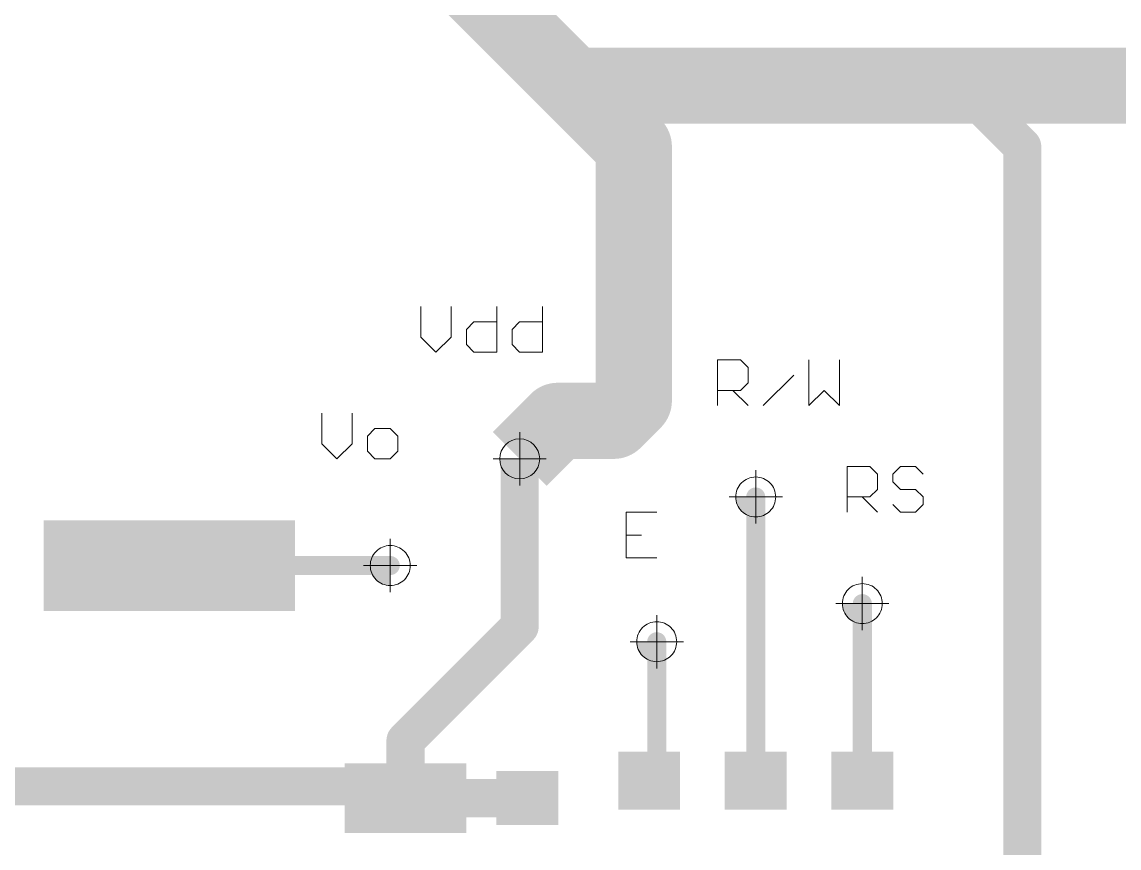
# Paper-space layout 'Лист1' of a CAD drawing. Header units: millimetres. Extents: x 0 to 420, y 0 to 297.
# Drawn here: x 112.12 to 126.53, y 229.18 to 240.02 of the extents above; entities that cross this region are included whole.
import ezdxf

# ---------------------------------------------------------------- set-up
doc = ezdxf.new("R2010")
doc.units = ezdxf.units.MM
for name, color, linetype in [('PDF _Геометрия', 7, 'Continuous'), ('PDF _Сплошная заливка', 7, 'Continuous'), ('TopLayer', 1, 'Continuous')]:
    doc.layers.add(name, color=color, linetype=linetype)

psp = doc.layouts.new('Лист1')

# ---------------------------------------------------------------- hatches: boundary and pattern name
h = psp.add_hatch()
h.set_pattern_fill('ANSI31', color=256)
h.set_pattern_definition([(45, (-1513.75644169927, -1178.584726468572), (-2.245064030267288, 2.245064030267288), [])])
h.paths.add_polyline_path([(148.3834082155672, 240.566866653103), (148.3834082155672, 241.012865253103), (148.3294078155673, 241.012865253103), (148.3294078155673, 241.279864973103), (149.3834062155672, 241.279864973103), (149.3834062155672, 241.5338649731029), (148.3294078155673, 241.5338649731029), (148.3294078155673, 241.800864693103), (148.3834082155672, 241.800864693103), (148.3834082155672, 242.174889853103), (148.2584046555671, 242.258415213103), (147.733406975567, 242.0409531131029), (147.1211145755672, 242.294572113103), (147.0519071955671, 242.4616533131029), (146.9269087155672, 242.4616533131029), (146.8006605555672, 242.1568634731029), (146.9551611355671, 241.783864473103), (146.3551967333315, 241.783864473103, -0.1097177035820696), (146.3834045955671, 241.656864473103, -0.1097177035822812), (146.3551967333315, 241.5298644731029), (146.9551611355671, 241.5298644731029), (146.7370284755671, 241.0032411931029), (146.2104051955671, 240.7851085331031), (146.2104051955671, 241.3850729353387, -0.2221091514610513), (145.9564051955672, 241.3850729353387), (145.9564051955672, 240.7851085331031), (145.5834036555671, 240.939609113103), (145.2104046555671, 240.7851085331031), (145.2104046555671, 241.3850729353387, -0.2221091514610513), (144.9564046555672, 241.3850729353387), (144.9564046555672, 240.7851085331031), (144.583405655567, 240.939609113103), (144.2104066555671, 240.7851085331031), (144.2104066555671, 241.3850729353387, -0.2221091514610513), (143.9564066555672, 241.3850729353387), (143.9564066555672, 240.7851085331031), (143.4297833755672, 241.0032411931029), (143.2116507155672, 241.5298644731029), (143.8116151178028, 241.5298644731029, -0.1097177035822812), (143.7834072555672, 241.656864473103, -0.1097177035820696), (143.8116151178028, 241.783864473103), (143.2116507155672, 241.783864473103), (143.3661512955671, 242.1568634731029), (143.2116507155672, 242.5298650131031), (143.8116151178028, 242.5298650131031, -0.1097177035820696), (143.7834072555672, 242.656865013103, -0.1097177035820696), (143.8116151178028, 242.783865013103), (143.2116507155672, 242.783865013103), (143.3258491155671, 243.0595667731029), (143.3116809955673, 243.080770693103), (143.170624635567, 243.0668794331029), (142.9956999155672, 242.644571413103), (142.3834075155671, 242.3909524131029), (141.9871446555671, 242.5550897531029), (141.8374065755672, 242.5550897531029), (141.8374065755672, 242.5338655131029), (140.783408175567, 242.5338655131029), (140.783408175567, 242.279865513103), (141.8374065755672, 242.279865513103), (141.8374065755672, 242.0128657931029), (141.7834061755671, 242.0128657931029), (141.7834061755671, 241.0668656531029), (141.7834061755671, 240.0668651131029), (141.7834061755671, 239.5668661131031), (140.8118358555671, 239.5668661131031), (140.783408175567, 239.555090673103), (140.5834085755671, 239.555090673103), (140.5834085755671, 238.156863853103), (141.9816328555671, 238.156863853103), (141.9816328555671, 238.3568659931029), (141.9934082955672, 238.385293673103), (141.9934082955672, 239.3568639931029), (148.1734060955671, 239.3568639931029), (148.1734060955671, 238.385293673103), (148.1851815355672, 238.3568659931029), (148.1851815355672, 238.156863853103), (149.5834083555671, 238.156863853103), (149.5834083555671, 239.555090673103), (149.3834062155672, 239.555090673103), (149.3549785355672, 239.5668661131031), (148.3834082155672, 239.5668661131031)])
h.paths.add_polyline_path([(148.3834082155672, 245.746863913103), (149.3549785355672, 245.746863913103), (149.3834062155672, 245.758639353103), (149.5834083555671, 245.758639353103), (149.5834083555671, 245.900729493103), (149.4794740955672, 245.9701756331031), (149.356403475567, 245.919197833103), (148.7441110755672, 246.1728168331028), (148.4904920755671, 246.785109233103), (148.6014265755671, 247.0529319131031), (148.5319804355672, 247.156866173103), (148.1851815355672, 247.156866173103), (148.1851815355672, 246.9568640331031), (148.1734060955671, 246.9284363531031), (148.1734060955671, 245.9568660331029), (146.2274079555671, 245.9568660331029), (146.2274079555671, 245.9028656331029), (145.9604056955673, 245.9028656331029), (145.9604056955673, 246.9568614931029), (145.7064056955671, 246.9568614931029), (145.7064056955671, 245.9028656331029), (145.6851814555671, 245.9028656331029), (145.6851814555671, 245.753127553103), (145.8493187955671, 245.356864693103), (145.5956997955673, 244.7445722931029), (145.2932645355672, 244.619299493103), (145.2932645355672, 244.494301013103), (145.5834036555671, 244.3741209131031), (145.9564051955672, 244.5286214931029), (145.9564051955672, 243.9286570908673, -0.2221091514610513), (146.2104051955671, 243.9286570908673), (146.2104051955671, 244.5286214931029), (146.7370284755671, 244.3104888331029), (146.9551611355671, 243.7838655531029), (146.3551967333315, 243.7838655531029, -0.1097177035820696), (146.3834045955671, 243.656865553103, -0.1097177035820696), (146.3551967333315, 243.529865553103), (146.9551611355671, 243.529865553103), (146.8297435555671, 243.227079773103), (146.8509881155671, 243.1936559131029), (146.9913434355672, 243.2058631531029), (147.1211145755672, 243.519156913103), (147.733406975567, 243.772775913103), (148.2584071955671, 243.5553138131029), (148.2688389755672, 243.556279013103), (148.3834082155672, 243.638839173103), (148.3834082155672, 244.566866273103)])
h.paths.add_polyline_path([(144.1174959955672, 245.356864693103), (144.3229743755671, 245.8529317731029), (144.2535256955671, 245.9568660331029), (141.9934082955672, 245.9568660331029), (141.9934082955672, 246.9284363531031), (141.9816328555671, 246.9568640331031), (141.9816328555671, 247.156866173103), (140.5834085755671, 247.156866173103), (140.5834085755671, 245.758639353103), (140.783408175567, 245.758639353103), (140.8118358555671, 245.746863913103), (141.7834061755671, 245.746863913103), (141.7834061755671, 244.566866273103), (141.7834061755671, 243.986745513103), (141.8873404355672, 243.9172968331029), (142.3834075155671, 244.1227752131031), (142.9956999155672, 243.869156213103), (143.0536881155672, 243.7291590331029), (143.1889888355672, 243.7291590331029), (143.4297833755672, 244.3104888331029), (143.9564066555672, 244.5286214931029), (143.9564066555672, 243.9286570908673, -0.2221091514610513), (144.2104066555671, 243.9286570908673), (144.2104066555671, 244.5286214931029), (144.583405655567, 244.3741209131031), (144.7735475155671, 244.452881233103), (144.7735475155671, 244.5778797131029), (144.371114995567, 244.7445722931029)])
h.paths.add_polyline_path([(118.8564009755671, 180.539745153103), (118.6978897355671, 180.922429173103), (118.8564009755671, 181.3051131931029), (119.2390849955671, 181.463624433103), (120.0081741355671, 181.463624433103), (120.0081741355671, 181.6512339131029), (119.2390849955671, 181.6512339131029), (118.8564009755671, 181.809745153103), (118.6978897355671, 182.1924291731029), (118.8564009755671, 182.5751131931029), (119.2390849955671, 182.7336244331029), (120.0081741355671, 182.7336244331029), (120.0081741355671, 182.9212339131029), (119.2390849955671, 182.9212339131029), (118.8564009755671, 183.079745153103), (118.6978897355671, 183.4624291731029), (118.8564009755671, 183.8451131931029), (119.2390849955671, 184.0036244331029), (120.0081741355671, 184.0036244331029), (120.0081741355671, 184.1912339131029), (119.2390849955671, 184.1912339131029), (118.8564009755671, 184.349745153103), (118.6978897355671, 184.7324291731029), (118.8564009755671, 185.1151131931031), (119.2390849955671, 185.2736244331029), (120.0081741355671, 185.2736244331029), (120.0081741355671, 185.4612339131029), (119.2390849955671, 185.4612339131029), (118.8564009755671, 185.6197451531029), (118.6978897355671, 186.0024291731029), (118.8564009755671, 186.3851131931031), (119.2390849955671, 186.5436244331029), (120.0081741355671, 186.5436244331029), (120.0081741355671, 186.7312339131031), (119.2390849955671, 186.7312339131031), (118.8564009755671, 186.8897451531029), (118.843596835567, 186.920654413103), (118.7690833955671, 186.920654413103), (118.5203411955672, 187.0236869731029), (118.2076621155672, 187.3363660531029), (118.104629555567, 187.585108253103), (118.104629555567, 189.0851103331029), (115.1621462355672, 189.0851103331029), (115.1372821755672, 188.960109313103), (115.2217701955672, 188.925113193103), (115.3802814355672, 188.5424291731031), (115.2217701955672, 188.1597451531029), (114.8390861755672, 188.0012339131031), (114.0081734355672, 188.0012339131031), (114.0081734355672, 187.872074913103), (114.2370833155671, 187.872074913103), (114.2370833155671, 187.2724291731029), (114.2831547334818, 187.2724291731029, -0.1699659462996923), (114.3100245646342, 187.3037904840326, -0.7665071905786159), (114.4265850955671, 187.2724291731029), (114.6890864755671, 187.2724291731029, -0.2579331722844079), (114.7592722367244, 187.399431713103), (114.4910833155673, 187.399431713103), (114.4910833155673, 187.872074913103), (114.8390861755672, 187.872074913103), (115.2630985355672, 187.6964415331029), (115.3861259755672, 187.399431713103), (114.9189001144098, 187.399431713103, -0.2579331722844079), (114.9890858755671, 187.2724291731029, -0.2579162025869547), (114.9189081973007, 187.1454317131029), (115.3861285155672, 187.1454317131029), (115.2630985355672, 186.8484168131031), (114.8390861755672, 186.6727834331029), (114.4910833155673, 186.6727834331029), (114.4910833155673, 187.1454317131029), (114.7592641538336, 187.1454317131029, -0.2579162025869743), (114.6890864755671, 187.2724291731029), (114.4265850955671, 187.2724291731029, -0.2673960152931364), (114.3954471664995, 187.2183678821721, -0.7665071905690961), (114.2788866355672, 187.2497291931029), (114.2370833155671, 187.2497291931029), (114.2370833155671, 186.6727834331029), (114.0081734355672, 186.6727834331029), (114.0081734355672, 186.5436244331029), (114.8390861755672, 186.5436244331029), (115.2217701955672, 186.3851131931031), (115.3802814355672, 186.0024291731029), (115.2217701955672, 185.6197451531029), (114.8390861755672, 185.4612339131029), (114.0081734355672, 185.4612339131029), (114.0081734355672, 185.2736244331029), (114.8390861755672, 185.2736244331029), (115.2217701955672, 185.1151131931031), (115.3802814355672, 184.7324291731029), (115.2217701955672, 184.349745153103), (114.8390861755672, 184.1912339131029), (114.0081734355672, 184.1912339131029), (114.0081734355672, 184.0036244331029), (114.8390861755672, 184.0036244331029), (115.2217701955672, 183.8451131931029), (115.3802814355672, 183.4624291731029), (115.2217701955672, 183.079745153103), (114.8390861755672, 182.9212339131029), (114.0081734355672, 182.9212339131029), (114.0081734355672, 182.7336244331029), (114.8390861755672, 182.7336244331029), (115.2217701955672, 182.5751131931029), (115.3802814355672, 182.1924291731029), (115.2217701955672, 181.809745153103), (114.8390861755672, 181.6512339131029), (114.0081734355672, 181.6512339131029), (114.0081734355672, 181.463624433103), (114.8390861755672, 181.463624433103), (115.2217701955672, 181.3051131931029), (115.3802814355672, 180.922429173103), (115.2217701955672, 180.539745153103), (114.8390861755672, 180.381233913103), (114.0081734355672, 180.381233913103), (114.0081734355672, 180.193624433103), (114.8390861755672, 180.193624433103), (115.2217701955672, 180.0351131931029), (115.3802814355672, 179.652429173103), (115.2217701955672, 179.269745153103), (115.0778004555671, 179.210111033103), (115.1026645155671, 179.0851100131031), (117.1390866555671, 179.0851100131031), (117.1390866555671, 179.5399249531029, -0.4142135623725622), (117.0765874155672, 179.6024241931029, -1), (117.2015858955672, 179.6024241931029, -0.4142135623736279), (117.1390866555671, 179.5399249531029), (117.1390866555671, 179.0851100131031), (118.9755066555672, 179.0851100131031), (119.0003707155672, 179.210111033103), (118.8564009755671, 179.269745153103), (118.6978897355671, 179.652429173103), (118.8564009755671, 180.0351131931029), (119.2270098355671, 180.188623173103), (119.2270098355671, 180.3862351731029)])
h.paths.add_polyline_path([(117.1660843155671, 181.325674493103), (117.1660843155671, 181.9256388953386, -0.2221091514610513), (116.9120843155672, 181.9256388953386), (116.9120843155672, 181.325674493103), (116.3854610355672, 181.543807153103), (116.1673283755672, 182.070430433103), (116.7672927778028, 182.070430433103, -0.1097177035820697), (116.7390849155672, 182.1974304331029, -0.1097177035820696), (116.7672927778028, 182.3244304331029), (116.1673283755672, 182.3244304331029), (116.3011177955671, 182.6474295331029), (116.1673283755672, 182.970428633103), (116.7672927778028, 182.970428633103, -0.1097177035820697), (116.7390849155672, 183.0974286331029, -0.1097177035820696), (116.7672927778028, 183.2244286331029), (116.1673283755672, 183.2244286331029), (116.3218289555671, 183.597430173103), (116.1673283755672, 183.970429173103), (116.7672927778028, 183.970429173103, -0.1097177035820756), (116.7390849155672, 184.0974291731029, -0.1097177035822814), (116.7672927778028, 184.2244291731031), (116.1673283755672, 184.2244291731031), (116.3011177955671, 184.5474282731029), (116.1673283755672, 184.870429913103), (116.7672927778028, 184.870429913103, -0.1097177035820697), (116.7390849155672, 184.9974299131029, -0.1097177035822814), (116.7672927778028, 185.1244299131031), (116.1673283755672, 185.1244299131031), (116.3011177955671, 185.4474290131029), (116.1673283755672, 185.7704306531029), (116.7672927778028, 185.7704306531029, -0.1097177035820697), (116.7390849155672, 185.8974306531029, -0.1097177035822814), (116.7672927778028, 186.0244306531031), (116.1673283755672, 186.0244306531031), (116.3854610355672, 186.551053933103), (116.9120843155672, 186.7691865931029), (116.9120843155672, 186.1692221908672, -0.2221091514610513), (117.1660843155671, 186.1692221908672), (117.1660843155671, 186.7691865931029), (117.6927075955671, 186.551053933103), (117.9108402555671, 186.0244306531031), (117.3108758533315, 186.0244306531031, -0.1097177035822814), (117.3390837155671, 185.8974306531029, -0.1097177035820696), (117.3108758533315, 185.7704306531029), (117.9108402555671, 185.7704306531029), (117.7770508355673, 185.4474290131029), (117.9108402555671, 185.1244299131031), (117.3108758533315, 185.1244299131031, -0.1097177035822814), (117.3390837155671, 184.9974299131029, -0.1097177035820696), (117.3108758533315, 184.870429913103), (117.9108402555671, 184.870429913103), (117.7770508355673, 184.5474282731029), (117.9108402555671, 184.2244291731031), (117.3108758533315, 184.2244291731031, -0.1097177035822747), (117.3390837155671, 184.0974291731029, -0.1097177035820696), (117.3108758533315, 183.970429173103), (117.9108402555671, 183.970429173103), (117.7563396755672, 183.597430173103), (117.9108402555671, 183.2244286331029), (117.3108758533315, 183.2244286331029, -0.1097177035820697), (117.3390837155671, 183.0974286331029, -0.1097177035820696), (117.3108758533315, 182.970428633103), (117.9108402555671, 182.970428633103), (117.7770508355673, 182.6474295331029), (117.9108402555671, 182.3244304331029), (117.3108758533315, 182.3244304331029, -0.1097177035820697), (117.3390837155671, 182.1974304331029, -0.1097177035820696), (117.3108758533315, 182.070430433103), (117.9108402555671, 182.070430433103), (117.6927075955671, 181.543807153103)], flags=16)
h.paths.add_polyline_path([(116.8640833955671, 182.1974304331029, -1), (117.2140852355672, 182.1974304331029, -1)], flags=0)
h.paths.add_polyline_path([(116.8640833955671, 183.0974286331029, -1), (117.2140852355672, 183.0974286331029, -1)], flags=0)
h.paths.add_polyline_path([(116.8640833955671, 184.0974291731029, -1), (117.2140852355672, 184.0974291731029, -1)], flags=0)
h.paths.add_polyline_path([(116.8640833955671, 184.9974299131029, -1), (117.2140852355672, 184.9974299131029, -1)], flags=0)
h.paths.add_polyline_path([(116.8640833955671, 185.8974306531029, -1), (117.2140852355672, 185.8974306531029, -1)], flags=0)
at = {"layer": 'PDF _Сплошная заливка', "transparency": 33554559}
for points in [[(118.3938876338236, 234.2851555974039, 0.4141580432256388), (118.6563902138525, 234.0226530174298), (118.6563902138525, 234.0226530173713), (118.6563902138525, 234.0226530173713), (118.6563902138525, 234.2851555974039), (118.6563902138525, 234.2851555974039)], [(121.4938945841752, 233.7851783173892, 0.4142084402956571), (121.7563971642114, 233.5226757373753), (121.7563971642114, 233.5226757373568), (121.7563971642114, 233.5226757373568), (121.7563971642114, 233.7851783173892), (121.7563971642114, 233.7851783173892)], [(116.6938826843427, 232.8851814660397, 0.1988982045311344), (116.7707531482895, 232.6995493499576), (116.7707531482458, 232.6995493499176, 0.1987974352991013), (116.9563852643862, 232.6226788860329), (116.9563852643862, 232.6226788860147), (116.9563852643862, 232.6226788860147), (116.9563852643862, 232.8851814660397), (116.9563852643862, 232.8851814660397)], [(122.8938965850537, 232.3851741998437, 0.1989561130576802), (122.9708023267892, 232.1995420836959), (122.9708023268115, 232.1995420837141, 0.1988800819539891), (123.1563991650748, 232.1226716198003), (123.1563991650748, 232.1226716198148), (123.1563991650748, 232.1226716198148), (123.1563991650748, 232.3851741998437), (123.1563991650748, 232.3851741998437)], [(120.1939053254516, 231.8851665808656, 0.4142588361748107), (120.4564079054951, 231.6226640008915), (120.4564079054951, 231.6226640008331), (120.4564079054951, 231.6226640008331), (120.4564079054951, 231.8851665808656), (120.4564079054951, 231.8851665808656)]]:
    psp.add_hatch(color=7, dxfattribs=at).paths.add_polyline_path(points)

# ---------------------------------------------------------------- linework, layer by layer
at = {"layer": 'PDF _Геометрия', "lineweight": 9}
for points in [[(118.6564607695771, 233.9350228051985), (118.6564607695771, 234.6352883896088)], [(119.0064171724632, 234.2853319867229), (118.3065043666909, 234.2853319867229)], [(121.7563266084865, 233.4352571923619), (121.7563266084865, 234.1351699981415)], [(122.1062830113726, 233.785213595248), (121.4063702055857, 233.785213595248)], [(116.9564205422487, 232.5351897852913), (116.9564205422487, 233.2351025910709)], [(117.3063769451348, 232.8851461881775), (116.606464139348, 232.8851461881775)], [(123.1565049986696, 232.0350766855045), (123.1565049986696, 232.7349894912768)], [(123.5064614015557, 232.3850330883906), (122.8065485957834, 232.3850330883906)], [(120.4563373497633, 231.5353160115628), (120.4563373497633, 232.2352288173424)], [(120.8062937526495, 231.8852724144563), (120.1063809468772, 231.8852724144563)]]:
    psp.add_lwpolyline(points, dxfattribs=at)
for points in [[(118.9189280717508, 234.2853319867229, 0.413810573415856), (118.6564607695771, 234.5477992889187, 0.4138105736961412), (118.3939934674033, 234.2853319867229, 0.4140361062934648), (118.6564607695771, 234.0225119059, 0.4140361065424096)], [(122.0187939106456, 233.785213595248, 0.4143145159753991), (121.7563266084865, 234.047680897495, 0.4143145163056308), (121.4938593063127, 233.785213595248, 0.4143145163979607), (121.7563266084865, 233.5227462931582, 0.4143145160679307)], [(117.2188878444078, 232.8851461881775, 0.4143145159909135), (116.9564205422487, 233.1476134903733, 0.414314516085409), (116.6939532400822, 232.8851461881775, 0.4143145160421405), (116.9564205422487, 232.6226788860549, 0.4143145159474935)], [(123.4189723008287, 232.3850330883906, 0.414314516081581), (123.1565049986696, 232.6475003906119, 0.4143145163399836), (122.8940376965832, 232.3850330883906, 0.4143145158733476), (123.1565049986696, 232.1225657861842, 0.4143145159914174)], [(120.7188046519298, 231.8852724144563, 0.4143145159789755), (120.4563373497633, 232.14773971659, 0.4143145162442287), (120.1938700476478, 231.8852724144563, 0.4143145162458405), (120.4563373497633, 231.6228051123117, 0.4143145159805874)]]:
    psp.add_lwpolyline(points, format="xyb", close=True, dxfattribs=at)
at = {"layer": 'TopLayer', "lineweight": 20}
for p, q in [((117.3564039755672, 236.284914333103), (117.3564039755672, 235.885044673103)), ((117.7562736355671, 235.885044673103), (117.7562736355671, 236.284914333103)), ((118.3560793955671, 236.284914333103), (118.3560793955671, 235.685108573103)), ((118.9558851555671, 236.284914333103), (118.9558851555671, 235.685108573103)), ((117.9562097355672, 235.985011453103), (118.0561765155671, 236.0849782331029)), ((118.0561765155671, 236.0849782331029), (118.3560793955671, 236.0849782331029)), ((118.5560154955672, 235.985011453103), (118.6559822755671, 236.0849782331029)), ((118.6559822755671, 236.0849782331029), (118.9558851555671, 236.0849782331029)), ((117.3564039755672, 235.885044673103), (117.5563400755673, 235.685108573103)), ((117.5563400755673, 235.685108573103), (117.7562736355671, 235.885044673103)), ((117.9562097355672, 235.7850753531029), (117.9562097355672, 235.985011453103)), ((118.5560154955672, 235.7850753531029), (118.5560154955672, 235.985011453103)), ((118.0561765155671, 235.685108573103), (117.9562097355672, 235.7850753531029)), ((118.6559822755671, 235.685108573103), (118.5560154955672, 235.7850753531029)), ((118.3560793955671, 235.685108573103), (118.0561765155671, 235.685108573103)), ((118.9558851555671, 235.685108573103), (118.6559822755671, 235.685108573103)), ((121.2564037955672, 234.9851074331029), (121.2564037955672, 235.5849131931029)), ((121.2564037955672, 235.5849131931029), (121.5563066755672, 235.5849131931029)), ((121.5563066755672, 235.5849131931029), (121.6562734555671, 235.484943873103)), ((122.4560153155671, 235.5849131931029), (122.4560153155671, 234.9851074331029)), ((122.8558849755673, 234.9851074331029), (122.8558849755673, 235.5849131931029)), ((121.6562734555671, 235.484943873103), (121.6562734555671, 235.2850103131029)), ((121.8562095555671, 234.9851074331029), (122.2560792155671, 235.3849770931029)), ((121.5563066755672, 235.185043533103), (121.2564037955672, 235.185043533103)), ((121.4563398955672, 235.185043533103), (121.6562734555671, 234.9851074331029)), ((121.6562734555671, 235.2850103131029), (121.5563066755672, 235.185043533103)), ((122.4560153155671, 234.9851074331029), (122.6559514155672, 235.185043533103)), ((122.6559514155672, 235.185043533103), (122.8558849755673, 234.9851074331029)), ((116.0564040355671, 234.8849145931031), (116.0564040355671, 234.4850449331029)), ((116.4562736955672, 234.4850449331029), (116.4562736955672, 234.8849145931031)), ((116.7561765755672, 234.684978493103), (116.6562097955671, 234.5850117131031)), ((116.6562097955671, 234.5850117131031), (116.6562097955671, 234.385075613103)), ((116.9561126755671, 234.684978493103), (116.7561765755672, 234.684978493103)), ((117.0560794555672, 234.5850117131031), (116.9561126755671, 234.684978493103)), ((117.0560794555672, 234.385075613103), (117.0560794555672, 234.5850117131031)), ((116.0564040355671, 234.4850449331029), (116.2563401355671, 234.2851088331029)), ((116.2563401355671, 234.2851088331029), (116.4562736955672, 234.4850449331029)), ((116.6562097955671, 234.385075613103), (116.7561765755672, 234.2851088331029)), ((116.9561126755671, 234.2851088331029), (117.0560794555672, 234.385075613103)), ((116.7561765755672, 234.2851088331029), (116.9561126755671, 234.2851088331029)), ((122.9564029355672, 233.5851076931031), (122.9564029355672, 234.184913453103)), ((122.9564029355672, 234.184913453103), (123.2563058155672, 234.184913453103)), ((123.2563058155672, 234.184913453103), (123.3562725955671, 234.0849441331029)), ((123.6561754755671, 234.184913453103), (123.5562086955672, 234.0849441331029)), ((123.8561115755672, 234.184913453103), (123.6561754755671, 234.184913453103)), ((123.9560783555671, 234.0849441331029), (123.8561115755672, 234.184913453103)), ((123.3562725955671, 234.0849441331029), (123.3562725955671, 233.885010573103)), ((123.5562086955672, 234.0849441331029), (123.5562086955672, 233.984977353103)), ((123.3562725955671, 233.885010573103), (123.2563058155672, 233.7850437931029)), ((123.5562086955672, 233.984977353103), (123.6561754755671, 233.885010573103)), ((123.6561754755671, 233.885010573103), (123.8561115755672, 233.885010573103)), ((123.8561115755672, 233.885010573103), (123.9560783555671, 233.7850437931029)), ((123.2563058155672, 233.7850437931029), (122.9564029355672, 233.7850437931029)), ((123.156339035567, 233.7850437931029), (123.3562725955671, 233.5851076931031)), ((123.9560783555671, 233.7850437931029), (123.9560783555671, 233.685074473103)), ((120.4562733155672, 233.5849146531029), (120.0564036555672, 233.5849146531029)), ((120.0564036555672, 233.5849146531029), (120.0564036555672, 232.985108893103)), ((123.6561754755671, 233.5851076931031), (123.5562086955672, 233.685074473103)), ((123.8561115755672, 233.5851076931031), (123.6561754755671, 233.5851076931031)), ((123.9560783555671, 233.685074473103), (123.8561115755672, 233.5851076931031)), ((120.0564036555672, 233.285011773103), (120.2563397555671, 233.285011773103)), ((120.0564036555672, 232.985108893103), (120.4562733155672, 232.985108893103))]:
    psp.add_line(p, q, dxfattribs=at)
for points, const_width in [([(115.5564024955672, 242.985109213103), (119.3564025155672, 239.185109193103)], 1.00000054), ([(119.3564025155672, 239.185109193103), (124.4564024755671, 239.185109193103)], 1.00000054), ([(119.3564025155672, 239.185109193103), (120.1558802155671, 238.3856314931029)], 1.00000054), ([(124.4564024755671, 239.185109193103), (129.9564016355671, 239.185109193103)], 1.00000054), ([(124.4564024755671, 239.185109193103), (125.2564008755671, 238.385110793103)], 0.499999), ([(120.1558802155671, 235.0487166531029), (120.1558802155671, 238.3856314931029)], 1.00000054), ([(125.2564008755671, 227.559811133103), (125.2564008755671, 238.385110793103)], 0.499999), ([(119.8922764755671, 234.7851129131029), (120.1558802155671, 235.0487166531029)], 1.00000054), ([(118.6564039155671, 234.2851088331029), (119.1564079955672, 234.7851129131029)], 1.00000054), ([(119.1564079955672, 234.7851129131029), (119.8922764755671, 234.7851129131029)], 1.00000054), ([(118.6564039155671, 232.0851106931029), (118.6564039155671, 234.2851088331029)], 0.499999), ([(121.7564027955671, 230.0598086731029), (121.7564027955671, 233.785107293103)], 0.2499995), ([(114.0564029555671, 232.885106553103), (116.9564022355671, 232.885106553103)], 0.2499995), ([(123.1564025355672, 230.0598086731029), (123.1564025355672, 232.3851075531029)], 0.2499995), ([(117.156404375567, 230.5851111531031), (118.6564039155671, 232.0851106931029)], 0.499999), ([(120.4564028555671, 230.1598084731029), (120.4564028555671, 231.885108553103)], 0.2499995), ([(117.156404375567, 229.8313077331029), (117.156404375567, 230.5851111531031)], 0.499999), ([(120.3564030555672, 230.0598086731029), (120.4564028555671, 230.1598084731029)], 0.2499995), ([(107.7564028555671, 229.985107273103), (117.0026048355671, 229.985107273103)], 0.499999), ([(117.0026048355671, 229.985107273103), (117.156404375567, 229.8313077331029)], 0.499999), ([(117.156404375567, 229.8313077331029), (118.7549025755673, 229.8313077331029)], 0.499999), ([(118.7549025755673, 229.8313077331029), (118.7564037155671, 229.832808873103)], 0.499999)]:
    psp.add_lwpolyline(points, dxfattribs=dict(at, const_width=const_width))
for points, const_width in [([(119.1064030155671, 239.185109193103, 1), (119.6064020155673, 239.185109193103, 1)], 0.499999), ([(119.1064030155671, 239.185109193103, 1), (119.6064020155673, 239.185109193103, 1)], 0.499999), ([(119.1064030155671, 239.185109193103, 1), (119.6064020155673, 239.185109193103, 1)], 0.499999), ([(124.2064029755672, 239.185109193103, 1), (124.7064019755671, 239.185109193103, 1)], 0.499999), ([(124.2064029755672, 239.185109193103, 1), (124.7064019755671, 239.185109193103, 1)], 0.499999), ([(124.3314039955671, 239.185109193103, 1), (124.5814009555672, 239.185109193103, 1)], 0.2499995), ([(119.905880715567, 238.3856314931029, 1), (120.4058797155672, 238.3856314931029, 1)], 0.499999), ([(119.905880715567, 238.3856314931029, 1), (120.4058797155672, 238.3856314931029, 1)], 0.499999), ([(125.1314023955672, 238.385110793103, 1), (125.3813993555673, 238.385110793103, 1)], 0.2499995), ([(125.1314023955672, 238.385110793103, 1), (125.3813993555673, 238.385110793103, 1)], 0.2499995), ([(119.905880715567, 235.0487166531029, 1), (120.4058797155672, 235.0487166531029, 1)], 0.499999), ([(119.905880715567, 235.0487166531029, 1), (120.4058797155672, 235.0487166531029, 1)], 0.499999), ([(118.9064084955671, 234.7851129131029, 1), (119.4064074955672, 234.7851129131029, 1)], 0.499999), ([(118.9064084955671, 234.7851129131029, 1), (119.4064074955672, 234.7851129131029, 1)], 0.499999), ([(119.6422769755673, 234.7851129131029, 1), (120.1422759755671, 234.7851129131029, 1)], 0.499999), ([(119.6422769755673, 234.7851129131029, 1), (120.1422759755671, 234.7851129131029, 1)], 0.499999), ([(121.6939035555672, 233.785107293103, 1), (121.8189020355671, 233.785107293103, 1)], 0.12499848), ([(113.9939037155671, 232.885106553103, 1), (114.1189021955672, 232.885106553103, 1)], 0.12499848), ([(116.8939029955673, 232.885106553103, 1), (117.0189014755672, 232.885106553103, 1)], 0.12499848), ([(123.0939032955671, 232.3851075531029, 1), (123.2189017755672, 232.3851075531029, 1)], 0.12499848), ([(118.5314054355672, 232.0851106931029, 1), (118.7814023955671, 232.0851106931029, 1)], 0.2499995), ([(118.5314054355672, 232.0851106931029, 1), (118.7814023955671, 232.0851106931029, 1)], 0.2499995), ([(120.3939036155671, 231.885108553103, 1), (120.5189020955672, 231.885108553103, 1)], 0.12499848), ([(117.0314058955671, 230.5851111531031, 1), (117.2814028555672, 230.5851111531031, 1)], 0.2499995), ([(117.0314058955671, 230.5851111531031, 1), (117.2814028555672, 230.5851111531031, 1)], 0.2499995), ([(120.3939036155671, 230.1598084731029, 1), (120.5189020955672, 230.1598084731029, 1)], 0.12499848), ([(120.3939036155671, 230.1598084731029, 1), (120.5189020955672, 230.1598084731029, 1)], 0.12499848), ([(116.8776063555672, 229.985107273103, 1), (117.1276033155671, 229.985107273103, 1)], 0.2499995), ([(116.8776063555672, 229.985107273103, 1), (117.1276033155671, 229.985107273103, 1)], 0.2499995), ([(120.2939038155671, 230.0598086731029, 1), (120.4189022955672, 230.0598086731029, 1)], 0.12499848), ([(121.6939035555672, 230.0598086731029, 1), (121.8189020355671, 230.0598086731029, 1)], 0.12499848), ([(123.0939032955671, 230.0598086731029, 1), (123.2189017755672, 230.0598086731029, 1)], 0.12499848), ([(117.0314058955671, 229.8313077331029, 1), (117.2814028555672, 229.8313077331029, 1)], 0.2499995), ([(117.0314058955671, 229.8313077331029, 1), (117.2814028555672, 229.8313077331029, 1)], 0.2499995), ([(117.0314058955671, 229.8313077331029, 1), (117.2814028555672, 229.8313077331029, 1)], 0.2499995), ([(118.6299040955671, 229.8313077331029, 1), (118.8799010555672, 229.8313077331029, 1)], 0.2499995), ([(118.6299040955671, 229.8313077331029, 1), (118.8799010555672, 229.8313077331029, 1)], 0.2499995), ([(118.6314052355672, 229.832808873103, 1), (118.8814021955673, 229.832808873103, 1)], 0.2499995)]:
    psp.add_lwpolyline(points, format="xyb", close=True, dxfattribs=dict(at, const_width=const_width))
for points in [[(115.7064021955671, 232.2901064731029), (115.7064021955671, 233.4801066331029), (112.4064037155672, 232.2901064731029), (112.4064037155672, 233.4801066331029)], [(120.7628030555672, 229.678808673103), (120.7628030555672, 230.440808673103), (119.9500030555671, 229.678808673103), (119.9500030555671, 230.440808673103)], [(122.1628027955671, 229.678808673103), (122.1628027955671, 230.440808673103), (121.3500027955672, 229.678808673103), (121.3500027955672, 230.440808673103)], [(123.5628025355672, 229.678808673103), (123.5628025355672, 230.440808673103), (122.7500025355671, 229.678808673103), (122.7500025355671, 230.440808673103)], [(117.9565043755672, 229.3741077331031), (117.9565043755672, 230.288507733103), (116.3563043755671, 229.3741077331031), (116.3563043755671, 230.288507733103)], [(119.1628037155672, 229.4772088731029), (119.1628037155672, 230.1884088731031), (118.3500037155673, 229.4772088731029), (118.3500037155673, 230.1884088731031)]]:
    psp.add_solid(points, dxfattribs=at)

doc.saveas('drawing.dxf')
